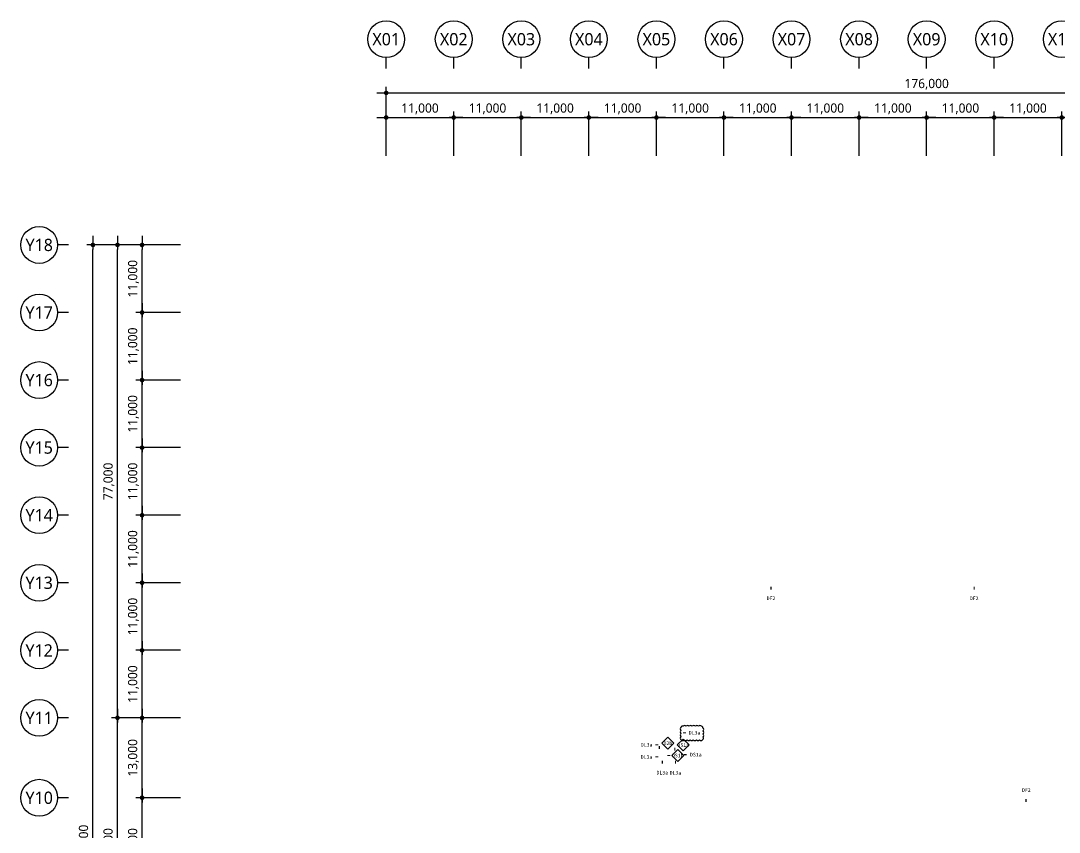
# Model space of a CAD drawing. Header units: millimetres. Extents: x 1205999 to 2806860, y 467935 to 2511436.
# Drawn here: x 2465999 to 2635087, y 894321 to 1026436 of the extents above; entities that cross this region are included whole.
import ezdxf
from ezdxf.enums import TextEntityAlignment as Align

# ---------------------------------------------------------------- set-up
doc = ezdxf.new("R2010")
doc.units = ezdxf.units.MM
doc.header["$LTSCALE"] = 5
doc.header["$MEASUREMENT"] = 0
doc.layers.get('0').update_dxf_attribs({"linetype": 'CONTINUOUS'})
for name, color, linetype, lineweight in [('A-AXIS-BUBL', 7, 'CONTINUOUS', 25), ('A-DIMS', 7, 'CONTINUOUS', 25), ('A-MKXS-TEXT1', 3, 'CONTINUOUS', 25), ('A-MKXS-WALL', 6, 'CONTINUOUS', 20), ('A-XXXX-TXT2', 3, 'CONTINUOUS', 25), ('REV-202205', 20, 'CONTINUOUS', 25)]:
    doc.layers.add(name, color=color, linetype=linetype, lineweight=lineweight)
doc.layers.add('WAL-TAG', color=3, linetype='CONTINUOUS')
doc.styles.add('HY울릉도L', font='')
doc.styles.add('돋움체', font='')
doc.styles.add('맑은고딕', font='malgun.ttf')
doc.styles.get('HY울릉도L').set_extended_font_data('HYwulM')
doc.styles.get('돋움체').set_extended_font_data('DotumChe')
doc.dimstyles.new('CDIM', dxfattribs={"dimtxt": 3, "dimasz": 1.5, "dimexe": 2, "dimexo": 1, "dimgap": 1, "dimtad": 1, "dimdec": 0, "dimrnd": 0.5, "dimzin": 0, "dimdsep": 32, "dimlunit": 6, "dimtxsty": 'HY울릉도L', "dimblk1": '_CIDOT', "dimblk2": '_CIDOT', "dimsah": 1, "dimcen": 5.5, "dimclrd": 2, "dimclre": 2, "dimclrt": 7, "dimadec": 0, "dimazin": 0, "dimtfac": 1, "dimtdec": 0, "dimtix": 1, "dimtmove": 2, "dimatfit": 1, "dimldrblk": '_CIDOT', "dimfxl": 1, "dimtolj": 1, "dimtzin": 0, "dimlwd": -1, "dimarcsym": 0})

# ---------------------------------------------------------------- blocks, each defined once
blk = doc.blocks.new('_CIDOT')
at = {"color": 0, "linetype": 'ByBlock'}
blk.add_line((2, 0), (-1, 0), dxfattribs=at)
at = {"color": 0, "linetype": 'ByBlock', "const_width": 0.5}
blk.add_lwpolyline([(-0.25, 0, 1), (0.25, 0, 1)], format="xyb", close=True, dxfattribs=at)
blk = doc.blocks.new('*D11')
at = {"layer": 'A-DIMS', "lineweight": -2, "transparency": 16777216}
for p, q in [((93193, 151121), (85943, 151121)), ((93193, 135121), (85943, 135121))]:
    blk.add_line(p, q, dxfattribs=at)
at = {"layer": 'A-DIMS', "transparency": 16777216}
blk.add_line((86943, 135871), (86943, 150371), dxfattribs=at)
at = {"layer": 'A-DIMS', "transparency": 16777216, "xscale": 750, "yscale": 750, "zscale": 750}
for p, rotation in [((86943, 151121), 90), ((86943, 135121), 270)]:
    blk.add_blockref('_CIDOT', p, dxfattribs=dict(at, rotation=rotation))
at = {"layer": 'A-DIMS', "color": 3, "transparency": 16777216, "insert": (85538, 143121), "char_height": 1500, "attachment_point": 5, "rotation": 90, "style": '맑은고딕'}
blk.add_mtext('\\A1;16,000', dxfattribs=at)
blk = doc.blocks.new('*D12')
at = {"layer": 'A-DIMS', "lineweight": -2, "transparency": 16777216}
for p, q in [((93193, 164121), (85943, 164121)), ((93193, 151121), (85943, 151121))]:
    blk.add_line(p, q, dxfattribs=at)
at = {"layer": 'A-DIMS', "transparency": 16777216}
blk.add_line((86943, 151871), (86943, 163371), dxfattribs=at)
at = {"layer": 'A-DIMS', "transparency": 16777216, "xscale": 750, "yscale": 750, "zscale": 750}
for p, rotation in [((86943, 164121), 90), ((86943, 151121), 270)]:
    blk.add_blockref('_CIDOT', p, dxfattribs=dict(at, rotation=rotation))
at = {"layer": 'A-DIMS', "color": 3, "transparency": 16777216, "insert": (85538, 157621), "char_height": 1500, "attachment_point": 5, "rotation": 90, "style": '맑은고딕'}
blk.add_mtext('\\A1;13,000', dxfattribs=at)
blk = doc.blocks.new('*D13')
at = {"layer": 'A-DIMS', "lineweight": -2, "transparency": 16777216}
for p, q in [((93193, 175121), (85943, 175121)), ((93193, 164121), (85943, 164121))]:
    blk.add_line(p, q, dxfattribs=at)
at = {"layer": 'A-DIMS', "transparency": 16777216}
blk.add_line((86943, 164871), (86943, 174371), dxfattribs=at)
at = {"layer": 'A-DIMS', "transparency": 16777216, "xscale": 750, "yscale": 750, "zscale": 750}
for p, rotation in [((86943, 175121), 90), ((86943, 164121), 270)]:
    blk.add_blockref('_CIDOT', p, dxfattribs=dict(at, rotation=rotation))
at = {"layer": 'A-DIMS', "color": 3, "transparency": 16777216, "insert": (85538, 169621), "char_height": 1500, "attachment_point": 5, "rotation": 90, "style": '맑은고딕'}
blk.add_mtext('\\A1;11,000', dxfattribs=at)
blk = doc.blocks.new('*D14')
at = {"layer": 'A-DIMS', "lineweight": -2, "transparency": 16777216}
for p, q in [((93193, 186121), (85943, 186121)), ((93193, 175121), (85943, 175121))]:
    blk.add_line(p, q, dxfattribs=at)
at = {"layer": 'A-DIMS', "transparency": 16777216}
blk.add_line((86943, 175871), (86943, 185371), dxfattribs=at)
at = {"layer": 'A-DIMS', "transparency": 16777216, "xscale": 750, "yscale": 750, "zscale": 750}
for p, rotation in [((86943, 186121), 90), ((86943, 175121), 270)]:
    blk.add_blockref('_CIDOT', p, dxfattribs=dict(at, rotation=rotation))
at = {"layer": 'A-DIMS', "color": 3, "transparency": 16777216, "insert": (85538, 180621), "char_height": 1500, "attachment_point": 5, "rotation": 90, "style": '맑은고딕'}
blk.add_mtext('\\A1;11,000', dxfattribs=at)
blk = doc.blocks.new('*D15')
at = {"layer": 'A-DIMS', "lineweight": -2, "transparency": 16777216}
for p, q in [((93193, 197121), (85943, 197121)), ((93193, 186121), (85943, 186121))]:
    blk.add_line(p, q, dxfattribs=at)
at = {"layer": 'A-DIMS', "transparency": 16777216}
blk.add_line((86943, 186871), (86943, 196371), dxfattribs=at)
at = {"layer": 'A-DIMS', "transparency": 16777216, "xscale": 750, "yscale": 750, "zscale": 750}
for p, rotation in [((86943, 197121), 90), ((86943, 186121), 270)]:
    blk.add_blockref('_CIDOT', p, dxfattribs=dict(at, rotation=rotation))
at = {"layer": 'A-DIMS', "color": 3, "transparency": 16777216, "insert": (85538, 191621), "char_height": 1500, "attachment_point": 5, "rotation": 90, "style": '맑은고딕'}
blk.add_mtext('\\A1;11,000', dxfattribs=at)
blk = doc.blocks.new('*D16')
at = {"layer": 'A-DIMS', "lineweight": -2, "transparency": 16777216}
for p, q in [((93193, 208121), (85943, 208121)), ((93193, 197121), (85943, 197121))]:
    blk.add_line(p, q, dxfattribs=at)
at = {"layer": 'A-DIMS', "transparency": 16777216}
blk.add_line((86943, 197871), (86943, 207371), dxfattribs=at)
at = {"layer": 'A-DIMS', "transparency": 16777216, "xscale": 750, "yscale": 750, "zscale": 750}
for p, rotation in [((86943, 208121), 90), ((86943, 197121), 270)]:
    blk.add_blockref('_CIDOT', p, dxfattribs=dict(at, rotation=rotation))
at = {"layer": 'A-DIMS', "color": 3, "transparency": 16777216, "insert": (85538, 202621), "char_height": 1500, "attachment_point": 5, "rotation": 90, "style": '맑은고딕'}
blk.add_mtext('\\A1;11,000', dxfattribs=at)
blk = doc.blocks.new('*D17')
at = {"layer": 'A-DIMS', "lineweight": -2, "transparency": 16777216}
for p, q in [((93193, 219121), (85943, 219121)), ((93193, 208121), (85943, 208121))]:
    blk.add_line(p, q, dxfattribs=at)
at = {"layer": 'A-DIMS', "transparency": 16777216}
blk.add_line((86943, 208871), (86943, 218371), dxfattribs=at)
at = {"layer": 'A-DIMS', "transparency": 16777216, "xscale": 750, "yscale": 750, "zscale": 750}
for p, rotation in [((86943, 219121), 90), ((86943, 208121), 270)]:
    blk.add_blockref('_CIDOT', p, dxfattribs=dict(at, rotation=rotation))
at = {"layer": 'A-DIMS', "color": 3, "transparency": 16777216, "insert": (85538, 213621), "char_height": 1500, "attachment_point": 5, "rotation": 90, "style": '맑은고딕'}
blk.add_mtext('\\A1;11,000', dxfattribs=at)
blk = doc.blocks.new('*D18')
at = {"layer": 'A-DIMS', "lineweight": -2, "transparency": 16777216}
for p, q in [((93193, 230121), (85943, 230121)), ((93193, 219121), (85943, 219121))]:
    blk.add_line(p, q, dxfattribs=at)
at = {"layer": 'A-DIMS', "transparency": 16777216}
blk.add_line((86943, 219871), (86943, 229371), dxfattribs=at)
at = {"layer": 'A-DIMS', "transparency": 16777216, "xscale": 750, "yscale": 750, "zscale": 750}
for p, rotation in [((86943, 230121), 90), ((86943, 219121), 270)]:
    blk.add_blockref('_CIDOT', p, dxfattribs=dict(at, rotation=rotation))
at = {"layer": 'A-DIMS', "color": 3, "transparency": 16777216, "insert": (85538, 224621), "char_height": 1500, "attachment_point": 5, "rotation": 90, "style": '맑은고딕'}
blk.add_mtext('\\A1;11,000', dxfattribs=at)
blk = doc.blocks.new('*D19')
at = {"layer": 'A-DIMS', "lineweight": -2, "transparency": 16777216}
for p, q in [((93193, 241121), (85943, 241121)), ((93193, 230121), (85943, 230121))]:
    blk.add_line(p, q, dxfattribs=at)
at = {"layer": 'A-DIMS', "transparency": 16777216}
blk.add_line((86943, 230871), (86943, 240371), dxfattribs=at)
at = {"layer": 'A-DIMS', "transparency": 16777216, "xscale": 750, "yscale": 750, "zscale": 750}
for p, rotation in [((86943, 241121), 90), ((86943, 230121), 270)]:
    blk.add_blockref('_CIDOT', p, dxfattribs=dict(at, rotation=rotation))
at = {"layer": 'A-DIMS', "color": 3, "transparency": 16777216, "insert": (85538, 235621), "char_height": 1500, "attachment_point": 5, "rotation": 90, "style": '맑은고딕'}
blk.add_mtext('\\A1;11,000', dxfattribs=at)
blk = doc.blocks.new('*D21')
at = {"layer": 'A-DIMS', "lineweight": -2, "transparency": 16777216}
for p, q in [((93193, 241121), (77943, 241121)), ((93193, 45121), (77943, 45121))]:
    blk.add_line(p, q, dxfattribs=at)
at = {"layer": 'A-DIMS', "transparency": 16777216}
blk.add_line((78943, 45871), (78943, 240371), dxfattribs=at)
at = {"layer": 'A-DIMS', "transparency": 16777216, "xscale": 750, "yscale": 750, "zscale": 750}
for p, rotation in [((78943, 241121), 90), ((78943, 45121), 270)]:
    blk.add_blockref('_CIDOT', p, dxfattribs=dict(at, rotation=rotation))
at = {"layer": 'A-DIMS', "color": 3, "transparency": 16777216, "insert": (77538, 143121), "char_height": 1500, "attachment_point": 5, "rotation": 90, "style": '맑은고딕'}
blk.add_mtext('\\A1;196,000', dxfattribs=at)
blk = doc.blocks.new('*D23')
at = {"layer": 'A-DIMS', "lineweight": -2, "transparency": 16777216}
for p, q in [((93193, 164121), (81943, 164121)), ((93193, 122121), (81943, 122121))]:
    blk.add_line(p, q, dxfattribs=at)
at = {"layer": 'A-DIMS', "transparency": 16777216}
blk.add_line((82943, 122871), (82943, 163371), dxfattribs=at)
at = {"layer": 'A-DIMS', "transparency": 16777216, "xscale": 750, "yscale": 750, "zscale": 750}
for p, rotation in [((82943, 164121), 90), ((82943, 122121), 270)]:
    blk.add_blockref('_CIDOT', p, dxfattribs=dict(at, rotation=rotation))
at = {"layer": 'A-DIMS', "color": 3, "transparency": 16777216, "insert": (81542, 143121), "char_height": 1500, "attachment_point": 5, "rotation": 90, "style": '맑은고딕'}
blk.add_mtext('\\A1;42,000', dxfattribs=at)
blk = doc.blocks.new('*D24')
at = {"layer": 'A-DIMS', "lineweight": -2, "transparency": 16777216}
for p, q in [((93193, 241121), (81943, 241121)), ((93193, 164121), (81943, 164121))]:
    blk.add_line(p, q, dxfattribs=at)
at = {"layer": 'A-DIMS', "transparency": 16777216}
blk.add_line((82943, 164871), (82943, 240371), dxfattribs=at)
at = {"layer": 'A-DIMS', "transparency": 16777216, "xscale": 750, "yscale": 750, "zscale": 750}
for p, rotation in [((82943, 241121), 90), ((82943, 164121), 270)]:
    blk.add_blockref('_CIDOT', p, dxfattribs=dict(at, rotation=rotation))
at = {"layer": 'A-DIMS', "color": 3, "transparency": 16777216, "insert": (81542, 202621), "char_height": 1500, "attachment_point": 5, "rotation": 90, "style": '맑은고딕'}
blk.add_mtext('\\A1;77,000', dxfattribs=at)
blk = doc.blocks.new('*D25')
at = {"layer": 'A-DIMS', "lineweight": -2, "transparency": 16777216}
for p, q in [((148693, 255621), (148693, 262871)), ((159693, 255621), (159693, 262871))]:
    blk.add_line(p, q, dxfattribs=at)
at = {"layer": 'A-DIMS', "transparency": 16777216}
blk.add_line((149443, 261871), (158943, 261871), dxfattribs=at)
at = {"layer": 'A-DIMS', "transparency": 16777216, "xscale": 750, "yscale": 750, "zscale": 750, "rotation": 180}
blk.add_blockref('_CIDOT', (148693, 261871), dxfattribs=at)
at = {"layer": 'A-DIMS', "transparency": 16777216, "xscale": 750, "yscale": 750, "zscale": 750}
blk.add_blockref('_CIDOT', (159693, 261871), dxfattribs=at)
at = {"layer": 'A-DIMS', "color": 3, "transparency": 16777216, "insert": (154193, 263275), "char_height": 1500, "attachment_point": 5, "style": '맑은고딕'}
blk.add_mtext('\\A1;11,000', dxfattribs=at)
blk = doc.blocks.new('*D26')
at = {"layer": 'A-DIMS', "lineweight": -2, "transparency": 16777216}
for p, q in [((159693, 255621), (159693, 262871)), ((170693, 255621), (170693, 262871))]:
    blk.add_line(p, q, dxfattribs=at)
at = {"layer": 'A-DIMS', "transparency": 16777216}
blk.add_line((160443, 261871), (169943, 261871), dxfattribs=at)
at = {"layer": 'A-DIMS', "transparency": 16777216, "xscale": 750, "yscale": 750, "zscale": 750, "rotation": 180}
blk.add_blockref('_CIDOT', (159693, 261871), dxfattribs=at)
at = {"layer": 'A-DIMS', "transparency": 16777216, "xscale": 750, "yscale": 750, "zscale": 750}
blk.add_blockref('_CIDOT', (170693, 261871), dxfattribs=at)
at = {"layer": 'A-DIMS', "color": 3, "transparency": 16777216, "insert": (165193, 263275), "char_height": 1500, "attachment_point": 5, "style": '맑은고딕'}
blk.add_mtext('\\A1;11,000', dxfattribs=at)
blk = doc.blocks.new('*D27')
at = {"layer": 'A-DIMS', "lineweight": -2, "transparency": 16777216}
for p, q in [((170693, 255621), (170693, 262871)), ((181693, 255621), (181693, 262871))]:
    blk.add_line(p, q, dxfattribs=at)
at = {"layer": 'A-DIMS', "transparency": 16777216}
blk.add_line((171443, 261871), (180943, 261871), dxfattribs=at)
at = {"layer": 'A-DIMS', "transparency": 16777216, "xscale": 750, "yscale": 750, "zscale": 750, "rotation": 180}
blk.add_blockref('_CIDOT', (170693, 261871), dxfattribs=at)
at = {"layer": 'A-DIMS', "transparency": 16777216, "xscale": 750, "yscale": 750, "zscale": 750}
blk.add_blockref('_CIDOT', (181693, 261871), dxfattribs=at)
at = {"layer": 'A-DIMS', "color": 3, "transparency": 16777216, "insert": (176193, 263275), "char_height": 1500, "attachment_point": 5, "style": '맑은고딕'}
blk.add_mtext('\\A1;11,000', dxfattribs=at)
blk = doc.blocks.new('*D28')
at = {"layer": 'A-DIMS', "lineweight": -2, "transparency": 16777216}
for p, q in [((181693, 255621), (181693, 262871)), ((192693, 255621), (192693, 262871))]:
    blk.add_line(p, q, dxfattribs=at)
at = {"layer": 'A-DIMS', "transparency": 16777216}
blk.add_line((182443, 261871), (191943, 261871), dxfattribs=at)
at = {"layer": 'A-DIMS', "transparency": 16777216, "xscale": 750, "yscale": 750, "zscale": 750, "rotation": 180}
blk.add_blockref('_CIDOT', (181693, 261871), dxfattribs=at)
at = {"layer": 'A-DIMS', "transparency": 16777216, "xscale": 750, "yscale": 750, "zscale": 750}
blk.add_blockref('_CIDOT', (192693, 261871), dxfattribs=at)
at = {"layer": 'A-DIMS', "color": 3, "transparency": 16777216, "insert": (187193, 263275), "char_height": 1500, "attachment_point": 5, "style": '맑은고딕'}
blk.add_mtext('\\A1;11,000', dxfattribs=at)
blk = doc.blocks.new('*D29')
at = {"layer": 'A-DIMS', "lineweight": -2, "transparency": 16777216}
for p, q in [((192693, 255621), (192693, 262871)), ((203693, 255621), (203693, 262871))]:
    blk.add_line(p, q, dxfattribs=at)
at = {"layer": 'A-DIMS', "transparency": 16777216}
blk.add_line((193443, 261871), (202943, 261871), dxfattribs=at)
at = {"layer": 'A-DIMS', "transparency": 16777216, "xscale": 750, "yscale": 750, "zscale": 750, "rotation": 180}
blk.add_blockref('_CIDOT', (192693, 261871), dxfattribs=at)
at = {"layer": 'A-DIMS', "transparency": 16777216, "xscale": 750, "yscale": 750, "zscale": 750}
blk.add_blockref('_CIDOT', (203693, 261871), dxfattribs=at)
at = {"layer": 'A-DIMS', "color": 3, "transparency": 16777216, "insert": (198193, 263275), "char_height": 1500, "attachment_point": 5, "style": '맑은고딕'}
blk.add_mtext('\\A1;11,000', dxfattribs=at)
blk = doc.blocks.new('*D30')
at = {"layer": 'A-DIMS', "lineweight": -2, "transparency": 16777216}
for p, q in [((203693, 255621), (203693, 262871)), ((214693, 255621), (214693, 262871))]:
    blk.add_line(p, q, dxfattribs=at)
at = {"layer": 'A-DIMS', "transparency": 16777216}
blk.add_line((204443, 261871), (213943, 261871), dxfattribs=at)
at = {"layer": 'A-DIMS', "transparency": 16777216, "xscale": 750, "yscale": 750, "zscale": 750, "rotation": 180}
blk.add_blockref('_CIDOT', (203693, 261871), dxfattribs=at)
at = {"layer": 'A-DIMS', "transparency": 16777216, "xscale": 750, "yscale": 750, "zscale": 750}
blk.add_blockref('_CIDOT', (214693, 261871), dxfattribs=at)
at = {"layer": 'A-DIMS', "color": 3, "transparency": 16777216, "insert": (209193, 263275), "char_height": 1500, "attachment_point": 5, "style": '맑은고딕'}
blk.add_mtext('\\A1;11,000', dxfattribs=at)
blk = doc.blocks.new('*D31')
at = {"layer": 'A-DIMS', "lineweight": -2, "transparency": 16777216}
for p, q in [((214693, 255621), (214693, 262871)), ((225693, 255621), (225693, 262871))]:
    blk.add_line(p, q, dxfattribs=at)
at = {"layer": 'A-DIMS', "transparency": 16777216}
blk.add_line((215443, 261871), (224943, 261871), dxfattribs=at)
at = {"layer": 'A-DIMS', "transparency": 16777216, "xscale": 750, "yscale": 750, "zscale": 750, "rotation": 180}
blk.add_blockref('_CIDOT', (214693, 261871), dxfattribs=at)
at = {"layer": 'A-DIMS', "transparency": 16777216, "xscale": 750, "yscale": 750, "zscale": 750}
blk.add_blockref('_CIDOT', (225693, 261871), dxfattribs=at)
at = {"layer": 'A-DIMS', "color": 3, "transparency": 16777216, "insert": (220193, 263275), "char_height": 1500, "attachment_point": 5, "style": '맑은고딕'}
blk.add_mtext('\\A1;11,000', dxfattribs=at)
blk = doc.blocks.new('*D32')
at = {"layer": 'A-DIMS', "lineweight": -2, "transparency": 16777216}
for p, q in [((225693, 255621), (225693, 262871)), ((236693, 255621), (236693, 262871))]:
    blk.add_line(p, q, dxfattribs=at)
at = {"layer": 'A-DIMS', "transparency": 16777216}
blk.add_line((226443, 261871), (235943, 261871), dxfattribs=at)
at = {"layer": 'A-DIMS', "transparency": 16777216, "xscale": 750, "yscale": 750, "zscale": 750, "rotation": 180}
blk.add_blockref('_CIDOT', (225693, 261871), dxfattribs=at)
at = {"layer": 'A-DIMS', "transparency": 16777216, "xscale": 750, "yscale": 750, "zscale": 750}
blk.add_blockref('_CIDOT', (236693, 261871), dxfattribs=at)
at = {"layer": 'A-DIMS', "color": 3, "transparency": 16777216, "insert": (231193, 263275), "char_height": 1500, "attachment_point": 5, "style": '맑은고딕'}
blk.add_mtext('\\A1;11,000', dxfattribs=at)
blk = doc.blocks.new('*D33')
at = {"layer": 'A-DIMS', "lineweight": -2, "transparency": 16777216}
for p, q in [((236693, 255621), (236693, 262871)), ((247693, 255621), (247693, 262871))]:
    blk.add_line(p, q, dxfattribs=at)
at = {"layer": 'A-DIMS', "transparency": 16777216}
blk.add_line((237443, 261871), (246943, 261871), dxfattribs=at)
at = {"layer": 'A-DIMS', "transparency": 16777216, "xscale": 750, "yscale": 750, "zscale": 750, "rotation": 180}
blk.add_blockref('_CIDOT', (236693, 261871), dxfattribs=at)
at = {"layer": 'A-DIMS', "transparency": 16777216, "xscale": 750, "yscale": 750, "zscale": 750}
blk.add_blockref('_CIDOT', (247693, 261871), dxfattribs=at)
at = {"layer": 'A-DIMS', "color": 3, "transparency": 16777216, "insert": (242193, 263275), "char_height": 1500, "attachment_point": 5, "style": '맑은고딕'}
blk.add_mtext('\\A1;11,000', dxfattribs=at)
blk = doc.blocks.new('*D38')
at = {"layer": 'A-DIMS', "lineweight": -2, "transparency": 16777216}
for p, q in [((126693, 255621), (126693, 266871)), ((302693, 255621), (302693, 266871))]:
    blk.add_line(p, q, dxfattribs=at)
at = {"layer": 'A-DIMS', "transparency": 16777216}
blk.add_line((127443, 265871), (301943, 265871), dxfattribs=at)
at = {"layer": 'A-DIMS', "transparency": 16777216, "xscale": 750, "yscale": 750, "zscale": 750, "rotation": 180}
blk.add_blockref('_CIDOT', (126693, 265871), dxfattribs=at)
at = {"layer": 'A-DIMS', "transparency": 16777216, "xscale": 750, "yscale": 750, "zscale": 750}
blk.add_blockref('_CIDOT', (302693, 265871), dxfattribs=at)
at = {"layer": 'A-DIMS', "color": 3, "transparency": 16777216, "insert": (214693, 267275), "char_height": 1500, "attachment_point": 5, "style": '맑은고딕'}
blk.add_mtext('\\A1;176,000', dxfattribs=at)
blk = doc.blocks.new('*D40')
at = {"layer": 'A-DIMS', "lineweight": -2, "transparency": 16777216}
for p, q in [((126693, 255621), (126693, 262871)), ((137693, 255621), (137693, 262871))]:
    blk.add_line(p, q, dxfattribs=at)
at = {"layer": 'A-DIMS', "transparency": 16777216}
blk.add_line((127443, 261871), (136943, 261871), dxfattribs=at)
at = {"layer": 'A-DIMS', "transparency": 16777216, "xscale": 750, "yscale": 750, "zscale": 750, "rotation": 180}
blk.add_blockref('_CIDOT', (126693, 261871), dxfattribs=at)
at = {"layer": 'A-DIMS', "transparency": 16777216, "xscale": 750, "yscale": 750, "zscale": 750}
blk.add_blockref('_CIDOT', (137693, 261871), dxfattribs=at)
at = {"layer": 'A-DIMS', "color": 3, "transparency": 16777216, "insert": (132193, 263275), "char_height": 1500, "attachment_point": 5, "style": '맑은고딕'}
blk.add_mtext('\\A1;11,000', dxfattribs=at)
blk = doc.blocks.new('*D41')
at = {"layer": 'A-DIMS', "lineweight": -2, "transparency": 16777216}
for p, q in [((137693, 255621), (137693, 262871)), ((148693, 255621), (148693, 262871))]:
    blk.add_line(p, q, dxfattribs=at)
at = {"layer": 'A-DIMS', "transparency": 16777216}
blk.add_line((138443, 261871), (147943, 261871), dxfattribs=at)
at = {"layer": 'A-DIMS', "transparency": 16777216, "xscale": 750, "yscale": 750, "zscale": 750, "rotation": 180}
blk.add_blockref('_CIDOT', (137693, 261871), dxfattribs=at)
at = {"layer": 'A-DIMS', "transparency": 16777216, "xscale": 750, "yscale": 750, "zscale": 750}
blk.add_blockref('_CIDOT', (148693, 261871), dxfattribs=at)
at = {"layer": 'A-DIMS', "color": 3, "transparency": 16777216, "insert": (143193, 263275), "char_height": 1500, "attachment_point": 5, "style": '맑은고딕'}
blk.add_mtext('\\A1;11,000', dxfattribs=at)
blk = doc.blocks.new('wall-tag-02')
at = {"layer": 'A-MKXS-WALL'}
blk.add_lwpolyline([(0, 1185, 112, 112, 0), (0, 885, 0, 0, 0), (0, 608, 0, 0, 0), (-608, 0, 0, 0, 0), (0, -608, 0, 0, 0), (608, 0, 0, 0, 0), (0, 608, 0, 0, 0)], format="xyseb", dxfattribs=at)
blk = doc.blocks.new('wall-tag-01')
blk.add_wipeout([(86681, 26087), (86074, 25480), (86681, 24872), (87289, 25480)]).dxf.layer = 'A-MKXS-WALL'
at = {"layer": 'A-MKXS-WALL'}
blk.add_lwpolyline([(86681, 26087), (86074, 25480), (86681, 24872), (87289, 25480)], close=True, dxfattribs=at)
blk = doc.blocks.new('DIM(210222)')
for p, q in [((126693, 269870.6), (126693, 271620.6)), ((137693, 269870.6), (137693, 271620.6)), ((148693, 269870.6), (148693, 271620.6)), ((159693, 269870.6), (159693, 271620.6)), ((170693, 269870.6), (170693, 271620.6)), ((181693, 269870.6), (181693, 271620.6)), ((192693, 269870.6), (192693, 271620.6)), ((203693, 269870.6), (203693, 271620.6)), ((214693, 269870.6), (214693, 271620.6)), ((225693, 269870.6), (225693, 271620.6)), ((74943, 241120.6), (73193, 241120.6)), ((74943, 230120.6), (73193, 230120.6)), ((74943, 219120.6), (73193, 219120.6)), ((74943, 208120.6), (73193, 208120.6)), ((74943, 197120.6), (73193, 197120.6)), ((74943, 186120.6), (73193, 186120.6)), ((74943, 175120.6), (73193, 175120.6)), ((74943, 164120.6), (73193, 164120.6)), ((74943, 151120.6), (73193, 151120.6))]:
    blk.add_line(p, q)
at = {"layer": 'A-AXIS-BUBL', "ltscale": 0.2}
for centre in [(126693, 274620.6), (137693, 274620.6), (148693, 274620.6), (159693, 274620.6), (170693, 274620.6), (181693, 274620.6), (192693, 274620.6), (203693, 274620.6), (214693, 274620.6), (225693, 274620.6), (236693, 274620.6), (70193, 241120.6), (70193, 230120.6), (70193, 219120.6), (70193, 208120.6), (70193, 197120.6), (70193, 186120.6), (70193, 175120.6), (70193, 164120.6), (70193, 151120.6)]:
    blk.add_circle(centre, 3000, dxfattribs=at)
at = {"layer": 'A-XXXX-TXT2', "ltscale": 0.2, "style": '맑은고딕'}
for s, p in [('X01', (126693, 274620.6)), ('X02', (137693, 274620.6)), ('X03', (148693, 274620.6)), ('X04', (159693, 274620.6)), ('X05', (170693, 274620.6)), ('X06', (181693, 274620.6)), ('X07', (192693, 274620.6)), ('X08', (203693, 274620.6)), ('X09', (214693, 274620.6)), ('X10', (225693, 274620.6)), ('X11', (236693, 274620.6)), ('Y18', (70193, 241120.6)), ('Y17', (70193, 230120.6)), ('Y16', (70193, 219120.6)), ('Y15', (70193, 208120.6)), ('Y14', (70193, 197120.6)), ('Y13', (70193, 186120.6)), ('Y12', (70193, 175120.6)), ('Y11', (70193, 164120.6)), ('Y10', (70193, 151120.6))]:
    blk.add_text(s, height=2000, dxfattribs=at).set_placement(p, align=Align.MIDDLE)
at = {"layer": 'A-DIMS'}
for p1, p2, distance, picture, middle in [((126693, 255120.6), (302693, 255120.6), 10750, '*D38', (214693, 267275.5)), ((126693, 255120.6), (137693, 255120.6), 6750, '*D40', (132193, 263275.5)), ((137693, 255120.6), (148693, 255120.6), 6750, '*D41', (143193, 263275.5)), ((148693, 255120.6), (159693, 255120.6), 6750, '*D25', (154193, 263275.5)), ((159693, 255120.6), (170693, 255120.6), 6750, '*D26', (165193, 263275.5)), ((170693, 255120.6), (181693, 255120.6), 6750, '*D27', (176193, 263275.5)), ((181693, 255120.6), (192693, 255120.6), 6750, '*D28', (187193, 263275.5)), ((192693, 255120.6), (203693, 255120.6), 6750, '*D29', (198193, 263275.5)), ((203693, 255120.6), (214693, 255120.6), 6750, '*D30', (209193, 263275.5)), ((214693, 255120.6), (225693, 255120.6), 6750, '*D31', (220193, 263275.5)), ((225693, 255120.6), (236693, 255120.6), 6750, '*D32', (231193, 263275.5)), ((236693, 255120.6), (247693, 255120.6), 6750, '*D33', (242193, 263275.5)), ((93693, 45120.6), (93693, 241120.6), 14750, '*D21', (77538.1, 143120.6)), ((93693, 164120.6), (93693, 241120.6), 10750, '*D24', (81542.2, 202620.6)), ((93693, 230120.6), (93693, 241120.6), 6750, '*D19', (85538.1, 235620.6)), ((93693, 219120.6), (93693, 230120.6), 6750, '*D18', (85538.1, 224620.6)), ((93693, 208120.6), (93693, 219120.6), 6750, '*D17', (85538.1, 213620.6)), ((93693, 197120.6), (93693, 208120.6), 6750, '*D16', (85538.1, 202620.6)), ((93693, 186120.6), (93693, 197120.6), 6750, '*D15', (85538.1, 191620.6)), ((93693, 175120.6), (93693, 186120.6), 6750, '*D14', (85538.1, 180620.6)), ((93693, 164120.6), (93693, 175120.6), 6750, '*D13', (85538.1, 169620.6)), ((93693, 122120.6), (93693, 164120.6), 10750, '*D23', (81542.2, 143120.6)), ((93693, 151120.6), (93693, 164120.6), 6750, '*D12', (85538.1, 157620.6)), ((93693, 135120.6), (93693, 151120.6), 6750, '*D11', (85538.1, 143120.6))]:
    dim = blk.add_aligned_dim(p1=p1, p2=p2, distance=distance, dimstyle='CDIM', override={"dimscale": 500, "dimtxsty": '맑은고딕', "dimclrd": 256, "dimclre": 256, "dimclrt": 3}, dxfattribs=at)
    dim.commit()
    dim.dimension.update_dxf_attribs({"geometry": picture, "text_midpoint": middle})

msp = doc.modelspace()

# ---------------------------------------------------------------- linework, layer by layer
at = {"layer": 'A-MKXS-WALL'}
for points in [[(2569979, 907891, 180, 180, 0), (2569979, 908371, 0, 0, 0), (2569979, 908814, 0, 0, 0), (2570395, 908814, 0, 0, 0)], [(2572482, 907599, 180, 180, 0), (2572482, 908079, 0, 0, 0), (2572482, 908523, 0, 0, 0), (2572898, 908523, 0, 0, 0)], [(2571300, 906808, 180, 180, 0), (2571780, 906808, 0, 0, 0), (2572002, 906808, 0, 0, 0)]]:
    msp.add_lwpolyline(points, format="xyseb", dxfattribs=at)

# ---------------------------------------------------------------- block references
msp.add_blockref('DIM(210222)', (2398806, 748815))
at = {"layer": 'WAL-TAG', "xscale": 1.6, "yscale": 1.6, "zscale": 1.6}
for p in [(2588163, 932408), (2621246, 932408), (2570457, 904089), (2572601, 904067)]:
    msp.add_blockref('wall-tag-02', p, dxfattribs=at)
at = {"layer": 'WAL-TAG', "xscale": -1.6, "yscale": 1.6, "zscale": 1.6}
for p, rotation in [((2567900, 908559), 270), ((2567895, 906581), 270), ((2629673, 901128), 180)]:
    msp.add_blockref('wall-tag-02', p, dxfattribs=dict(at, rotation=rotation))

# ---------------------------------------------------------------- texts
at = {"layer": 'A-MKXS-TEXT1', "style": '돋움체'}
for s, p in [('DF2', (2588163, 932410)), ('DF2', (2621246, 932410)), ('DL3a', (2567900, 908559)), ('DL3a', (2567895, 906581)), ('DL3a', (2570457, 904018)), ('DL3a', (2572601, 903996)), ('DF2', (2629738, 901193))]:
    msp.add_text(s, height=600, rotation=360, dxfattribs=at).set_placement(p, align=Align.MIDDLE_CENTER)

# ---------------------------------------------------------------- next in the draw order: block references
at = {"layer": 'WAL-TAG', "xscale": 1.6, "yscale": 1.6, "zscale": 1.6}
msp.add_blockref('wall-tag-01', (2435180, 867755), dxfattribs=at)

# ---------------------------------------------------------------- next in the draw order: linework, layer by layer
at = {"layer": 'REV-202205'}
msp.add_lwpolyline([(2573508, 909365, 0.5205671), (2574008, 909365, 0.5205671), (2574508, 909365, 0.5205671), (2575008, 909365, 0.5205671), (2575508, 909365, 0.5205671), (2576008, 909365, 0.5205671), (2576508, 909365, 0.5205671), (2577008, 909365, 0.5205671), (2577069, 909804, 0.5205671), (2577069, 910304, 0.5205671), (2577069, 910804, 0.5205671), (2577069, 911304, 0.5205671), (2576839, 911574, 0.5205671), (2576339, 911574, 0.5205671), (2575839, 911574, 0.5205671), (2575339, 911574, 0.5205671), (2574839, 911574, 0.5205671), (2574339, 911574, 0.5205671), (2573839, 911574, 0.5205671), (2573508, 911406, 0.5205671), (2573508, 910906, 0.5205671), (2573508, 910406, 0.5205671), (2573508, 909906, 0.5205671)], format="xyb", close=True, dxfattribs=at)

# ---------------------------------------------------------------- next in the draw order: block references
at = {"layer": 'A-MKXS-WALL', "xscale": -1.6, "yscale": 1.6, "zscale": 1.6, "rotation": 90}
msp.add_blockref('wall-tag-02', (2575711, 910515), dxfattribs=at)
at = {"layer": 'WAL-TAG', "xscale": 1.6, "yscale": 1.6, "zscale": 1.6}
msp.add_blockref('wall-tag-01', (2434284, 866041), dxfattribs=at)

# ---------------------------------------------------------------- next in the draw order: texts
at = {"layer": 'A-MKXS-TEXT1', "style": '돋움체'}
for s, p in [('DL3a', (2575711, 910515)), ('DS1a', (2575914, 906955))]:
    msp.add_text(s, height=600, rotation=360, dxfattribs=at).set_placement(p, align=Align.MIDDLE_CENTER)

# ---------------------------------------------------------------- next in the draw order: block references
at = {"layer": 'WAL-TAG', "yscale": 1.6, "zscale": 1.6}
for name, p, xscale, rotation in [('wall-tag-01', (2710057, 949582), 1.6, 180), ('wall-tag-02', (2575859, 906955), -1.6, 90)]:
    msp.add_blockref(name, p, dxfattribs=dict(at, xscale=xscale, rotation=rotation))

# ---------------------------------------------------------------- next in the draw order: texts
at = {"layer": 'A-MKXS-TEXT1', "style": '돋움체'}
msp.add_text('D2b', height=600, dxfattribs=at).set_placement((2571367, 908814), align=Align.MIDDLE_CENTER)
for s, p in [('DS1a', (2573870, 908523)), ('DS1b', (2572974, 906808))]:
    msp.add_text(s, height=600, rotation=360, dxfattribs=at).set_placement(p, align=Align.MIDDLE_CENTER)

doc.saveas('drawing.dxf')
